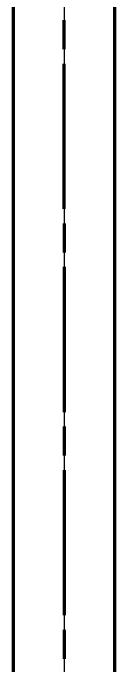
# Model space of a CAD drawing. Header units: millimetres. Extents: x 0 to 174, y 0 to 33.
# Drawn here: x 31.161 to 31.438, y 14.75 to 16.522 of the extents above; entities that cross this region are included whole.
import ezdxf

# ---------------------------------------------------------------- set-up
doc = ezdxf.new("R2010")
doc.units = ezdxf.units.MM
doc.layers.add('GREEN_CENTERLINE_CONFIRMED', color=7, linetype='Continuous')
doc.layers.add('PDF_Geomertry', color=7, linetype='Continuous', true_color=0x405f80)

msp = doc.modelspace()

# ---------------------------------------------------------------- linework, layer by layer
at = {"layer": 'GREEN_CENTERLINE_CONFIRMED'}
msp.add_lwpolyline([(31.3, 17.3654), (31.3, 13.1458)], dxfattribs=at)
at = {"layer": 'PDF_Geomertry', "lineweight": 70}
msp.add_lwpolyline([(31.1608, 17.2732), (31.1608, 14.4569), (31.4383, 14.4569), (31.4383, 17.0669)], dxfattribs=at)
at = {"layer": 'PDF_Geomertry', "color": 3, "lineweight": 70}
for points in [[(31.2996, 16.4235), (31.2996, 16.5022)], [(31.2996, 15.9904), (31.2996, 16.384)], [(31.2996, 15.951), (31.2996, 15.8722)], [(31.2996, 15.8329), (31.2996, 15.4392)], [(31.2996, 15.3999), (31.2996, 15.3211)], [(31.2996, 15.2817), (31.2996, 14.8881)], [(31.2996, 14.8486), (31.2996, 14.7699)]]:
    msp.add_lwpolyline(points, dxfattribs=at)
at = {"layer": 'PDF_Geomertry', "color": 18, "lineweight": 35, "true_color": 0x260000}
for points in [[(31.2996, 16.4235), (31.2996, 16.5022)], [(31.2996, 15.9904), (31.2996, 16.384)], [(31.2996, 15.951), (31.2996, 15.8722)], [(31.2996, 15.8329), (31.2996, 15.4392)], [(31.2996, 15.3999), (31.2996, 15.3211)], [(31.2996, 15.2817), (31.2996, 14.8881)], [(31.2996, 14.8486), (31.2996, 14.7699)]]:
    msp.add_lwpolyline(points, dxfattribs=at)

doc.saveas('drawing.dxf')
